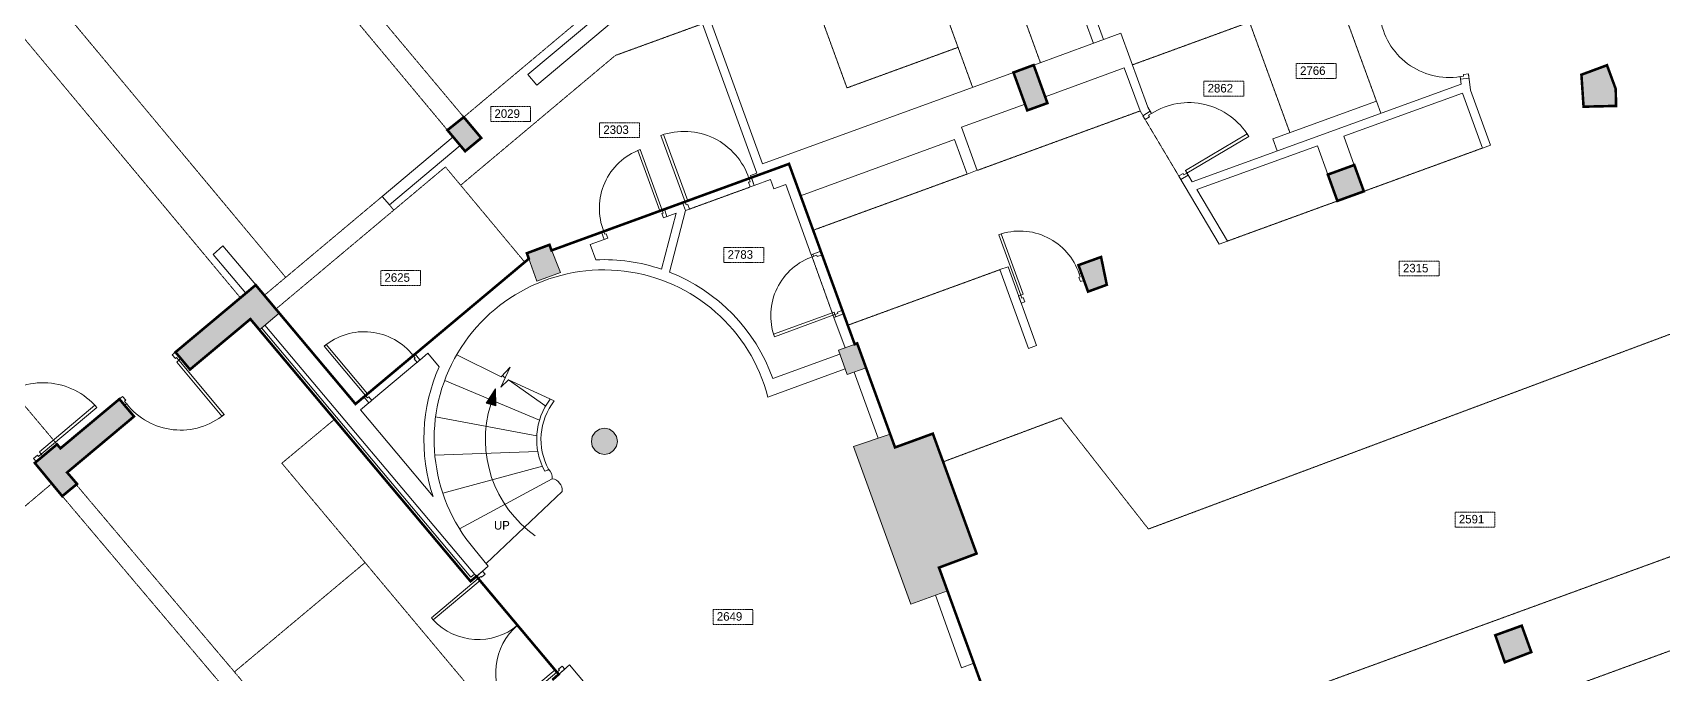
# Model space of a CAD drawing. Header units: millimetres. Extents: x 62976 to 1097852, y -110926 to 167100.
# Drawn here: x 412949 to 432007, y -28926 to -21431 of the extents above; entities that cross this region are included whole.
import ezdxf

# ---------------------------------------------------------------- set-up
doc = ezdxf.new("R2010")
doc.units = ezdxf.units.MM
doc.linetypes.add('HIDDENX2', pattern=[0.75, 0.5, -0.25])
for name, color, linetype, lineweight in [('BLOCKS', 8, 'Continuous', 15), ('Ceiling', 45, 'HIDDENX2', 15), ('NIA', 30, 'Continuous', 15), ('Partitions', 155, 'Continuous', 15), ('Stairs', 8, 'Continuous', 15), ('WALLS', 7, 'Continuous', 15)]:
    doc.layers.add(name, color=color, linetype=linetype, lineweight=lineweight)
doc.layers.add('Whatch', color=7, linetype='Continuous', lineweight=15, true_color=0xa8a8a8)
doc.styles.add('Century Gothic', font='GOTHIC.TTF')

# ---------------------------------------------------------------- blocks, each defined once
blk = doc.blocks.new('DOOR 840')
at = {"layer": 'BLOCKS'}
for p, q in [((-582, 249), (-582, -591)), ((-582, -591), (-582, 249)), ((-548, 249), (-582, 249)), ((-548, -591), (-548, 248)), ((-612, -691), (-612, -591)), ((-582, -591), (-612, -591)), ((-562, -691), (-612, -691)), ((-548, -591), (-582, -591)), ((-582, -632), (-582, -591)), ((-562, -632), (-582, -632)), ((-562, -691), (-562, -632)), ((208, -632), (228, -632)), ((208, -691), (208, -632)), ((208, -691), (258, -691)), ((228, -632), (228, -591)), ((228, -591), (258, -591)), ((258, -691), (258, -591))]:
    blk.add_line(p, q, dxfattribs=at)
blk.add_arc((-586, -565), 814, 358.1575, 89.7593, dxfattribs=at)
blk = doc.blocks.new('DOUBLE DOOR')
at = {"layer": 'BLOCKS'}
for p, q in [((-1520, -760), (-1555, -760)), ((-1555, -760), (-1555, -860)), ((-1520, -760), (-1520, -800)), ((-1520, -800), (-1505, -800)), ((-1505, -800), (-1505, -860)), ((-15, -800), (-15, -860)), ((0, -800), (-15, -800)), ((0, -760), (35, -760)), ((0, -760), (0, -800)), ((35, -760), (35, -860)), ((-1555, -860), (-1505, -860)), ((35, -860), (-15, -860))]:
    blk.add_line(p, q, dxfattribs=at)
for points in [[(-1485, -760), (-1485, 0), (-1520, 0), (-1520, -760)], [(-35, -760), (-35, 0), (0, 0), (0, -760)]]:
    blk.add_lwpolyline(points, close=True, dxfattribs=at)
for centre, start, end in [((-1521, -761), 0.0439, 87.2558), ((1, -761), 92.7442, 179.9561)]:
    blk.add_arc(centre, 761, start, end, dxfattribs=at)

msp = doc.modelspace()

# ---------------------------------------------------------------- hatches: boundary and pattern name
at = {"layer": 'Stairs'}
msp.add_hatch(color=256, dxfattribs=at).paths.add_polyline_path([(418254, -25764), (418365, -25798), (418364, -25596)])
at = {"layer": 'Whatch', "ltscale": 2}
h = msp.add_hatch(color=256, dxfattribs=at)
h.dxf.hatch_style = 1
h.paths.add_polyline_path([(402655, -23276), (402503, -23104), (403036, -22658), (402838, -22421), (401526, -23517), (401724, -23754), (401818, -23676), (401966, -23853)])
h.paths.add_polyline_path([(404654, -21307), (404792, -21465), (405022, -21267), (404891, -21109), (405442, -20649), (405243, -20411), (403876, -21553), (404075, -21791)])
h.paths.add_polyline_path([(407264, -19126), (407292, -19103), (407019, -18780), (406809, -18959), (406881, -19043), (406282, -19544), (406480, -19781), (407016, -19333), (407348, -19728), (407419, -19667), (408575, -21043), (408503, -21103), (409040, -21742), (409448, -21400), (409310, -21235), (409145, -21374)])
h.paths.add_polyline_path([(406869, -17336), (406688, -17121), (406019, -17681), (405946, -17596), (405775, -17740), (406144, -18175), (406200, -18128), (406200, -18129), (406361, -17997), (406249, -17859)])
h.paths.add_polyline_path([(409177, -15400), (408999, -15187), (408155, -15894), (408336, -16108)])
h.paths.add_polyline_path([(410363, -14192), (410361, -14193), (410290, -14108), (409778, -14536), (409974, -14772), (410488, -14338)])
h.paths.add_polyline_path([(411482, -19287), (411080, -19616), (411330, -19906), (411725, -19577)])
h.paths.add_polyline_path([(414082, -17602), (413832, -17306), (413443, -17635), (413687, -17931)])
h.paths.add_polyline_path([(417600, -11126), (417254, -10711), (417037, -10895), (417221, -11112), (414630, -13288), (415004, -13734), (415199, -13571), (414987, -13319)])
h.paths.add_polyline_path([(414562, -10920), (414361, -10679), (411976, -12676), (412182, -12921)])
h.paths.add_polyline_path([(411465, -13104), (411083, -13424), (411087, -13429), (411164, -13522), (411164, -13522), (411284, -13666), (411668, -13347)])
h.paths.add_polyline_path([(416027, -9687), (416115, -9796), (416333, -9618), (415971, -9184), (415753, -9362), (415828, -9450), (415139, -10027), (415214, -10117), (415339, -10266)])
h.paths.add_polyline_path([(417172, -15296), (417085, -15057), (416594, -15237), (416397, -15002), (416202, -15165), (416254, -15226), (415778, -15625), (416073, -15978), (416666, -15480)])
h.paths.add_polyline_path([(419571, -16796), (419613, -16781), (419631, -16830), (419614, -16836), (419627, -16871), (419602, -16880), (419821, -17481), (419583, -17565), (418568, -14786), (418079, -14965), (417991, -14726), (418479, -14548), (417763, -12574), (418703, -12233), (418805, -12515), (418101, -12771)])
h.paths.add_polyline_path([(421759, -11193), (421798, -11179), (421758, -11074), (421653, -11113), (421666, -11152), (421291, -11288), (421259, -11203), (421049, -11282), (421081, -11369), (420392, -11619), (420495, -11901), (421839, -11413)])
h.paths.add_polyline_path([(424096, -10593), (423991, -10304), (423417, -10512), (423385, -10424), (423175, -10503), (423207, -10588), (422742, -10757), (422726, -10725), (422621, -10765), (422655, -10867), (422694, -10853), (422774, -11073)])
h.paths.add_polyline_path([(422302, -15340), (422059, -15432), (422164, -15708), (422407, -15616)])
h.paths.add_polyline_path([(426633, -9343), (425681, -9690), (425786, -9979), (426139, -9851), (426174, -9946), (426394, -9865), (426360, -9770), (426494, -9722), (426514, -9768), (426753, -9682)])
h.paths.add_polyline_path([(427294, -10117), (426907, -10117), (426881, -10042), (426643, -10127), (426744, -10400), (426863, -10400), (426863, -10537), (427109, -10537), (427109, -10400), (427294, -10400)])
h.paths.add_polyline_path([(418195, -22664), (417991, -22420), (417800, -22572), (418007, -22819)])
h.paths.add_polyline_path([(420817, -20097), (420717, -20133), (420548, -20275), (420611, -20353), (420552, -20402), (420649, -20666), (420981, -20544)])
h.paths.add_polyline_path([(418993, -23913), (418729, -24012), (418752, -24076), (418753, -24076), (418752, -24076), (418847, -24339), (419123, -24239)])
h.paths.add_polyline_path([(419776, -26268), (419789, -26215), (419776, -26156), (419743, -26103), (419697, -26071), (419638, -26057), (419578, -26071), (419526, -26103), (419493, -26156), (419486, -26215), (419493, -26268), (419526, -26321), (419578, -26354), (419638, -26367), (419697, -26354), (419743, -26321)])
h.paths.add_polyline_path([(422591, -25066), (422372, -25146), (422476, -25431), (422695, -25351)])
h.paths.add_polyline_path([(423476, -26122), (423035, -26287), (422977, -26127), (422548, -26273), (423220, -28116), (423647, -27961), (423548, -27689), (423987, -27525)])
h.paths.add_polyline_path([(425443, -24056), (425179, -24151), (425291, -24461), (425510, -24381)])
h.paths.add_polyline_path([(424655, -21811), (424419, -21898), (424580, -22341), (424817, -22256)])
h.paths.add_polyline_path([(428404, -22980), (428095, -23092), (428207, -23401), (428516, -23289)])
h.paths.add_polyline_path([(431359, -21815), (431060, -21924), (431085, -22298), (431465, -22289), (431461, -22090)])
h.paths.add_polyline_path([(426586, -18233), (426367, -18313), (426469, -18592), (426688, -18512)])
h.paths.add_polyline_path([(423724, -19235), (423481, -19320), (423593, -19636), (423836, -19550)])
h.paths.add_polyline_path([(430561, -19679), (430089, -19850), (430420, -20761), (430892, -20590)])
h.paths.add_polyline_path([(434093, -20664), (433630, -20664), (433630, -21186), (434093, -21186)])
h.paths.add_polyline_path([(435960, -21648), (435716, -21648), (435716, -21911), (435960, -21911)])
h.paths.add_polyline_path([(436047, -17548), (435691, -17548), (435691, -18212), (436047, -18212)])
h.paths.add_polyline_path([(434411, -17548), (434056, -17548), (434056, -18212), (434411, -18212)])
h.paths.add_polyline_path([(432756, -17510), (432512, -17510), (432512, -18033), (432756, -18033)])
h = msp.add_hatch(color=256, dxfattribs=at)
h.dxf.hatch_style = 1
h.paths.add_polyline_path([(406686, -32185), (406587, -32068), (406199, -32396), (406036, -32203), (405821, -32384), (405984, -32577), (405914, -32636), (406013, -32753), (406110, -32671), (406226, -32809), (406387, -32673), (406271, -32535)])
h.paths.add_polyline_path([(409057, -30182), (408959, -30065), (408571, -30393), (408407, -30200), (408193, -30381), (408356, -30574), (408286, -30634), (408384, -30751), (408481, -30669), (408597, -30806), (408759, -30670), (408643, -30532)])
h.paths.add_polyline_path([(411433, -28176), (411334, -28059), (410946, -28387), (410783, -28194), (410568, -28375), (410731, -28568), (410661, -28628), (410760, -28744), (410857, -28663), (410973, -28800), (411134, -28664), (411018, -28526)])
h.paths.add_polyline_path([(414135, -25921), (413964, -25718), (413275, -26294), (413235, -26247), (413071, -26385), (413071, -26385), (412993, -26450), (412993, -26450), (412975, -26465), (413298, -26854), (413298, -26855), (413469, -26710), (413353, -26576)])
h.paths.add_polyline_path([(415496, -24782), (415601, -24906), (415832, -24711), (415558, -24384), (414620, -25169), (414790, -25372)])
h.paths.add_polyline_path([(409932, -22313), (409688, -22517), (412101, -25388), (412344, -25185)])
h = msp.add_hatch(color=256, dxfattribs=at)
h.dxf.hatch_style = 1
h.paths.add_polyline_path([(410496, -41152), (410380, -41014), (409768, -41527), (409651, -41388), (409489, -41524), (409606, -41663), (409017, -42157), (409133, -42296)])
h.paths.add_polyline_path([(415272, -37145), (415155, -37006), (414543, -37520), (414426, -37381), (414265, -37516), (414381, -37656), (413886, -38071), (414002, -38210)])
h.paths.add_polyline_path([(417594, -35196), (417477, -35058), (416925, -35521), (416808, -35382), (416646, -35518), (416763, -35657), (416151, -36171), (416267, -36309)])
h.paths.add_polyline_path([(419976, -33198), (419859, -33059), (419247, -33573), (419130, -33433), (418969, -33569), (419085, -33708), (418473, -34222), (418590, -34361)])
h.paths.add_polyline_path([(421601, -31833), (422425, -31533), (422374, -31392), (421984, -31535), (421925, -31367), (421357, -31574), (421249, -31661), (421368, -31793), (420855, -32223), (420971, -32362)])
h.paths.add_polyline_path([(421005, -30312), (420631, -30448), (420597, -30354), (420531, -30380), (420324, -30554), (420519, -30786), (420618, -30700), (421011, -30635), (421110, -30599)])
h.paths.add_polyline_path([(425014, -30650), (425265, -30558), (425158, -30266), (424565, -30483), (424539, -30413), (424039, -30595), (424100, -30762), (423780, -30879), (423831, -31020), (424651, -30720), (425512, -33078), (425301, -33155), (425532, -33788), (426161, -33559), (426103, -33399), (425937, -33459), (425928, -33432), (425868, -33454), (424951, -30941), (425101, -30886)])
h.paths.add_polyline_path([(428532, -32512), (428367, -32573), (428425, -32732), (428590, -32672)])
h.paths.add_polyline_path([(427484, -29416), (427168, -29534), (427287, -29843), (427596, -29731)])
h.paths.add_polyline_path([(430362, -28368), (430053, -28480), (430164, -28796), (430474, -28677)])
h.paths.add_polyline_path([(431405, -31463), (431237, -31525), (431295, -31685), (431463, -31623)])

# ---------------------------------------------------------------- linework, layer by layer
at = {"layer": 'BLOCKS'}
for p, q in [((428663, -22234), (427451, -22675)), ((428714, -22375), (428663, -22234)), ((427502, -22816), (427451, -22675)), ((415601, -24906), (418070, -27850)), ((415627, -24884), (418074, -27801)), ((416867, -25657), (417400, -25210)), ((416914, -25734), (417444, -25290)), ((418139, -27791), (418070, -27850)), ((418117, -27764), (418074, -27801))]:
    msp.add_line(p, q, dxfattribs=at)
at = {"layer": 'Ceiling'}
for p, q in [((414152, -17838), (417991, -22420)), ((417800, -22572), (413978, -17985)), ((421502, -19420), (422472, -22078)), ((415909, -24294), (411874, -19453)), ((415379, -24533), (411705, -20124)), ((420548, -20275), (417991, -22420)), ((424375, -20799), (424734, -21783)), ((423583, -21089), (423941, -22071)), ((428663, -22234), (428231, -21050)), ((420782, -21328), (419763, -21699)), ((427444, -21212), (425809, -21809)), ((427651, -22602), (427179, -21309)), ((419763, -21699), (417955, -23216)), ((423771, -21604), (422472, -22078)), ((425899, -22348), (423996, -23043)), ((426352, -23109), (425958, -22447)), ((428516, -23288), (429903, -22782)), ((417776, -23002), (415794, -24665)), ((418704, -24116), (417776, -23002)), ((420630, -23496), (421341, -23237)), ((423877, -23086), (422077, -23743)), ((417037, -23348), (415659, -24504)), ((426921, -23870), (428207, -23401)), ((417123, -23447), (417173, -23508)), ((422055, -24029), (422319, -24764)), ((424261, -24204), (422481, -24854)), ((425997, -27238), (432482, -24815)), ((413235, -26247), (412344, -25185)), ((416480, -25954), (415864, -26468)), ((423596, -26452), (424977, -25936)), ((425997, -27238), (424977, -25936)), ((424508, -30331), (435871, -26184)), ((419744, -31103), (415864, -26468)), ((411433, -28176), (413174, -26706)), ((413298, -26855), (418969, -33569)), ((413459, -26718), (419130, -33433)), ((425057, -31231), (436053, -27218)), ((415309, -28909), (416837, -27630))]:
    msp.add_line(p, q, dxfattribs=at)
for points in [[(427726, -21794), (428193, -21794), (428193, -21969), (427726, -21969)], [(426644, -22000), (427111, -22000), (427111, -22174), (426644, -22174)], [(418306, -22296), (418772, -22296), (418772, -22471), (418306, -22471)], [(419578, -22485), (420045, -22485), (420045, -22659), (419578, -22659)], [(421032, -23945), (421499, -23945), (421499, -24119), (421032, -24119)], [(428929, -24103), (429396, -24103), (429396, -24278), (428929, -24278)], [(417020, -24214), (417486, -24214), (417486, -24389), (417020, -24389)], [(429583, -27040), (430049, -27040), (430049, -27214), (429583, -27214)], [(420906, -28178), (421373, -28178), (421373, -28353), (420906, -28353)]]:
    msp.add_lwpolyline(points, close=True, dxfattribs=at)
at = {"layer": 'NIA', "ltscale": 2, "const_width": 30}
for points in [[(424419, -21898), (424655, -21811), (424816, -22256), (424580, -22341)], [(431060, -21924), (431359, -21813), (431461, -22090), (431465, -22289), (431085, -22298)], [(417800, -22572), (417991, -22420), (418195, -22664), (418007, -22819)], [(428095, -23092), (428404, -22980), (428516, -23288), (428206, -23400)], [(425179, -24151), (425443, -24056), (425510, -24381), (425291, -24461)], [(412975, -26465), (413235, -26247), (413275, -26294), (413964, -25718), (414135, -25921), (413353, -26576), (413469, -26710), (413296, -26853)], [(430053, -28480), (430362, -28368), (430474, -28677), (430164, -28796)]]:
    msp.add_lwpolyline(points, close=True, dxfattribs=at)
at = {"layer": 'NIA', "ltscale": 2}
msp.add_lwpolyline([(419026, -29003, 30, 30, 0), (419101, -28937, 30, 30, 0), (418139, -27791, 30, 30, 0), (418070, -27849, 30, 30, 0), (415496, -24782, 30, 30, 0), (414790, -25372, 30, 30, 0), (414620, -25169, 30, 30, 0), (415558, -24384, 30, 30, 0), (416725, -25775, 30, 30, 0), (418752, -24076, 30, 30, 0), (418729, -24012, 30, 30, 0), (418993, -23913, 30, 30, 0), (419017, -23979, 30, 30, 0), (421794, -22967, 30, 30, 0), (422562, -25076, 30, 30, 0), (422591, -25066, 30, 30, 0), (423034, -26283, 30, 30, 0), (423476, -26122, 30, 30, 0), (423987, -27525, 30, 30, 0), (423548, -27689, 30, 30, 0), (424565, -30483, 30, 30, 0)], format="xyseb", dxfattribs=at)
at = {"layer": 'Partitions'}
for p, q in [((420552, -20402), (418742, -21920)), ((425473, -21513), (425203, -20773)), ((418847, -22045), (420335, -20794)), ((425353, -21557), (425083, -20816)), ((421417, -23075), (420782, -21328)), ((421486, -22966), (420874, -21282)), ((425674, -21440), (424655, -21811)), ((425990, -22305), (425674, -21440)), ((424419, -21898), (421486, -22966)), ((425715, -21843), (424791, -22183)), ((425899, -22348), (425715, -21843)), ((429738, -21914), (429762, -22103)), ((418742, -21920), (418847, -22045)), ((429653, -22033), (426509, -23178)), ((429642, -21946), (429653, -22033)), ((429762, -22103), (429997, -22748)), ((424554, -22269), (423810, -22539)), ((429668, -22138), (428282, -22642)), ((429668, -22138), (429903, -22782)), ((425899, -22348), (425958, -22447)), ((425990, -22305), (426034, -22378)), ((417037, -23348), (417866, -22651)), ((423810, -22539), (423996, -23043)), ((428404, -22980), (428282, -22642)), ((417950, -22751), (417123, -23447)), ((423731, -22683), (421930, -23342)), ((423877, -23086), (423731, -22683)), ((427973, -22755), (426563, -23268)), ((427973, -22755), (428095, -23092)), ((429903, -22782), (429997, -22748)), ((423877, -23086), (423995, -23042)), ((426430, -23045), (426509, -23178)), ((421417, -23075), (421344, -23101)), ((421344, -23101), (421387, -23220)), ((421579, -23150), (421387, -23220)), ((421579, -23150), (421618, -23258)), ((421757, -23207), (421618, -23258)), ((422055, -24029), (421757, -23207)), ((426352, -23109), (426825, -23905)), ((417123, -23447), (417037, -23348)), ((420551, -23420), (420283, -23518)), ((421930, -23342), (422166, -23989)), ((426563, -23268), (426921, -23870)), ((417123, -23447), (417123, -23447)), ((420473, -23544), (420303, -24200)), ((420473, -23544), (420325, -23598)), ((420584, -23512), (420397, -24234)), ((419629, -23756), (419019, -23979)), ((415062, -24025), (415174, -23926)), ((415174, -23926), (415558, -24383)), ((419676, -23834), (419469, -23910)), ((419535, -24090), (419469, -23910)), ((422055, -24029), (422166, -23989)), ((426921, -23870), (426825, -23905)), ((415444, -24479), (415062, -24025)), ((418753, -24076), (417400, -25210)), ((418753, -24076), (418752, -24076)), ((424261, -24204), (424355, -24170)), ((424355, -24170), (424690, -25091)), ((424261, -24204), (424596, -25126)), ((415832, -24711), (416725, -25775)), ((422433, -24722), (422319, -24764)), ((422319, -24764), (422450, -25117)), ((422433, -24722), (422562, -25076)), ((415665, -24852), (418139, -27791)), ((424690, -25091), (424596, -25126)), ((417572, -25182), (417478, -25261)), ((417704, -25340), (417572, -25182)), ((422388, -25191), (421604, -25477)), ((422449, -25365), (421546, -25695)), ((422838, -26175), (422556, -25402)), ((422695, -25351), (422977, -26127)), ((416867, -25657), (416725, -25775)), ((416880, -25762), (416783, -25844)), ((416783, -25844), (417632, -26856)), ((418109, -27466), (418278, -27671)), ((418278, -27671), (418139, -27791)), ((423812, -28860), (423509, -28011)), ((423647, -27961), (423957, -28807)), ((419228, -28827), (419094, -28943)), ((420531, -30380), (419228, -28827)), ((423957, -28807), (423812, -28860))]:
    msp.add_line(p, q, dxfattribs=at)
for centre, radius, start, end in [((419627, -26190), 2103, 71.2371, 92.5076), ((419627, -26190), 1983, 14.4744, 220.0651), ((419627, -26190), 2103, 19.8363, 68.4987), ((419627, -26190), 2103, 156.1395, 198.4634), ((419627, -26190), 783, 142.89, 208.2531), ((419627, -26190), 733, 142.0392, 208.4137), ((418935, -26499), 61.7, 271.9757, 319.8288)]:
    msp.add_arc(centre, radius, start, end, dxfattribs=at)
at = {"layer": 'Stairs'}
for p, q in [((418427, -25457), (417909, -25199)), ((418425, -25578), (418535, -25346)), ((418535, -25346), (418427, -25457)), ((417769, -25499), (418877, -25966)), ((418515, -25492), (418425, -25578)), ((418440, -25443), (418477, -25469)), ((418513, -25494), (418949, -25799)), ((419049, -25740), (418515, -25492)), ((418254, -25764), (418364, -25596)), ((418365, -25798), (418364, -25596)), ((418254, -25764), (418365, -25798)), ((417662, -25925), (418845, -26146)), ((417652, -26372), (418856, -26329)), ((417746, -26817), (418910, -26504)), ((417943, -27237), (419025, -26649)), ((419143, -26797), (418252, -27640))]:
    msp.add_line(p, q, dxfattribs=at)
for centre, radius, start, end in [((419627, -26190), 1383, 162.7323, 234.6529), ((418889, -26638), 136, 355.4289, 46.8297), ((419002, -26788), 141, 356.41, 80.6697)]:
    msp.add_arc(centre, radius, start, end, dxfattribs=at)
at = {"layer": 'WALLS'}
for p, q in [((424655, -21811), (424419, -21898)), ((424580, -22341), (424419, -21898)), ((424655, -21811), (424817, -22256)), ((431359, -21815), (431060, -21924)), ((431461, -22090), (431359, -21815)), ((431451, -22065), (431451, -22065)), ((424817, -22256), (424580, -22341)), ((417800, -22572), (417991, -22420)), ((417991, -22420), (418195, -22664)), ((418007, -22819), (417800, -22572)), ((418195, -22664), (418007, -22819)), ((428404, -22980), (428095, -23092)), ((428516, -23289), (428404, -22980)), ((428095, -23092), (428207, -23401)), ((428207, -23401), (428516, -23289)), ((418993, -23913), (418729, -24012)), ((418729, -24012), (418847, -24339)), ((419123, -24239), (418993, -23913)), ((425443, -24056), (425179, -24151)), ((425179, -24151), (425291, -24461)), ((414620, -25169), (415558, -24384)), ((415558, -24384), (415832, -24711)), ((425291, -24461), (425510, -24381)), ((414790, -25372), (415496, -24782)), ((415496, -24782), (415601, -24906)), ((413275, -26294), (413964, -25718)), ((413353, -26576), (414135, -25921)), ((419526, -26103), (419493, -26156)), ((419578, -26071), (419526, -26103)), ((419638, -26057), (419578, -26071)), ((419697, -26071), (419638, -26057)), ((419743, -26103), (419697, -26071)), ((419776, -26156), (419743, -26103)), ((412975, -26465), (413235, -26247)), ((413235, -26247), (413275, -26294)), ((419493, -26156), (419486, -26215)), ((419486, -26215), (419493, -26268)), ((419493, -26268), (419526, -26321)), ((419743, -26321), (419776, -26268)), ((419789, -26215), (419776, -26156)), ((419776, -26268), (419789, -26215)), ((419789, -26215), (419789, -26215)), ((422548, -26273), (422977, -26127)), ((423220, -28116), (422548, -26273)), ((422977, -26127), (423035, -26287)), ((423035, -26287), (423476, -26122)), ((423476, -26122), (423987, -27525)), ((412975, -26465), (413298, -26855)), ((419526, -26321), (419578, -26354)), ((419578, -26354), (419638, -26367)), ((419638, -26367), (419697, -26354)), ((419697, -26354), (419743, -26321)), ((413353, -26576), (413469, -26710)), ((413469, -26710), (413298, -26855)), ((423548, -27689), (423647, -27961)), ((423220, -28116), (423647, -27961)), ((430053, -28480), (430362, -28368)), ((430362, -28368), (430474, -28677)), ((430053, -28480), (430164, -28796)), ((430164, -28796), (430474, -28677))]:
    msp.add_line(p, q, dxfattribs=at)
at = {"layer": 'WALLS', "ltscale": 2}
for p, q in [((431085, -22298), (431060, -21924)), ((431465, -22289), (431461, -22090)), ((431465, -22289), (431085, -22298)), ((425510, -24381), (425443, -24056)), ((418847, -24339), (419123, -24239)), ((415601, -24906), (415832, -24711)), ((422372, -25146), (422591, -25066)), ((422372, -25146), (422476, -25431)), ((422591, -25066), (422695, -25351)), ((414620, -25169), (414790, -25372)), ((422476, -25431), (422695, -25351)), ((413964, -25718), (414135, -25921)), ((423548, -27689), (423987, -27525))]:
    msp.add_line(p, q, dxfattribs=at)

# ---------------------------------------------------------------- block references
at = {"layer": 'BLOCKS', "xscale": -1}
for p, rotation in [((429027, -21795), 97.21989758382044), ((426658, -22272), 300.7303356234949)]:
    msp.add_blockref('DOOR 840', p, dxfattribs=dict(at, rotation=rotation))
at = {"layer": 'BLOCKS'}
for name, p, xscale, yscale, zscale, rotation in [('DOOR 840', (420917, -22668), 0.9830234868275364, 0.9830234868275364, 0.9830234868275364, 20.0081046782256), ('DOOR 840', (419639, -23188), -0.8970592709522893, 0.8970592709522895, 0.8970592709522894, 20.03964839163697), ('DOOR 840', (424813, -23826), 0.8970592709522893, 0.8970592709522893, 0.8970592709522893, 20.05208214612013), ('DOOR 840', (421655, -24421), 0.8970592709522894, 0.8970592709522894, 0.8970592709522894, 110.0081046782256), ('DOOR 840', (416903, -24934), 0.8970592709522894, 0.8970592709522894, 0.8970592709522894, 39.96736601569623), ('DOOR 840', (413128, -25528), -1.009360998285604, 1.009360998285603, 1.009360998285603, 310.1559996258623), ('DOOR 840', (414594, -26076), 0.9830234868275367, 0.9830234868275367, 0.9830234868275367, 219.9363831467305), ('DOUBLE DOOR', (417613, -28275), 0.9408805031446581, 0.9408805031446581, 0.9408805031446581, 129.9868862448419)]:
    msp.add_blockref(name, p, dxfattribs=dict(at, xscale=xscale, yscale=yscale, zscale=zscale, rotation=rotation))

# ---------------------------------------------------------------- texts
at = {"layer": 'Ceiling', "char_height": 100, "width": 730.14, "attachment_point": 1, "style": 'Century Gothic'}
for s, insert in [('2766', (427770, -21827)), ('2862', (426689, -22032)), ('2029', (418350, -22329)), ('2303', (419623, -22517)), ('2783', (421076, -23977)), ('2315', (428973, -24136)), ('2625', (417064, -24246)), ('2591', (429627, -27072)), ('2649', (420950, -28210))]:
    msp.add_mtext(s, dxfattribs=dict(at, insert=insert))
at = {"layer": 'Stairs', "insert": (418344, -27144), "char_height": 100, "width": 1430, "attachment_point": 1, "style": 'Century Gothic'}
msp.add_mtext('UP', dxfattribs=at)

doc.saveas('drawing.dxf')
